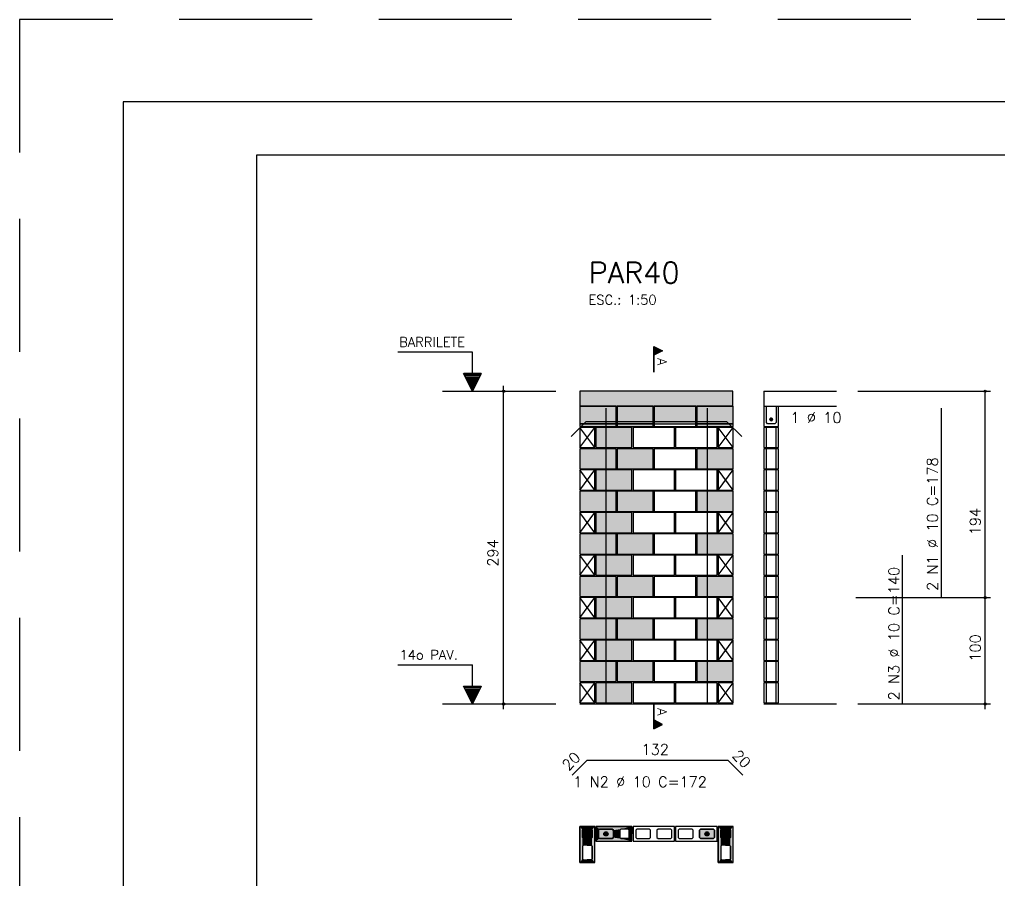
# Model space of a CAD drawing. Extents: x -1.9 to 86, y -1.6 to 60.9.
# Drawn here: x -1.95 to 16.45, y 44.78 to 60.95 of the extents above; entities that cross this region are included whole.
import ezdxf

# ---------------------------------------------------------------- set-up
doc = ezdxf.new("R2010")
doc.units = 0
doc.header["$MEASUREMENT"] = 0
doc.linetypes.add('HIDDEN', pattern=[0.375, 0.25, -0.125])
doc.layers.get('0').update_dxf_attribs({"linetype": 'CONTINUOUS'})
doc.layers.get('Defpoints').update_dxf_attribs({"linetype": 'CONTINUOUS'})
for name, color, linetype in [('ARQ_FOLHA', 7, 'CONTINUOUS'), ('PENA_01', 1, 'CONTINUOUS'), ('PENA_02', 2, 'CONTINUOUS'), ('PENA_03', 3, 'CONTINUOUS'), ('PENA_05', 5, 'CONTINUOUS'), ('PENA_06', 6, 'CONTINUOUS'), ('PENA_09', 254, 'CONTINUOUS'), ('PENA_11', 252, 'CONTINUOUS'), ('PENA_21', 100, 'CONTINUOUS')]:
    doc.layers.add(name, color=color, linetype=linetype)
doc.styles.get("Standard").update_dxf_attribs({"font": 'ROMANS.SHX'})

# ---------------------------------------------------------------- blocks, each defined once
blk = doc.blocks.new('FOLHA A1 - 841 X 594')
at = {"layer": 'ARQ_FOLHA', "color": 1}
for points in [[(-841, 0), (0, 0), (0, 594), (-841, 594)], [(-816, 10), (-10, 10), (-10, 584), (-816, 584)]]:
    blk.add_lwpolyline(points, close=True, dxfattribs=at)
at = {"layer": 'Defpoints', "color": 8, "linetype": 'HIDDEN', "ltscale": 100}
blk.add_lwpolyline([(-860.5, 609.5), (-860.5, -15.5), (19.5, -15.5), (19.5, 609.5)], close=True, dxfattribs=at)
blk = doc.blocks.new('*U24')
blk.add_blockref('FOLHA A1 - 841 X 594', (0, 0))

msp = doc.modelspace()

# ---------------------------------------------------------------- linework, layer by layer
at = {"layer": 'PENA_01', "linetype": 'Continuous'}
for p, q in [((6.001, 53.959), (8.132, 53.959)), ((8.58, 53.349), (9.26, 53.349)), ((9.28, 53.349), (9.96, 53.349)), ((9.98, 53.349), (10.76, 53.349)), ((10.78, 53.349), (11.46, 53.349)), ((6.001, 48.079), (8.132, 48.079))]:
    msp.add_line(p, q, dxfattribs=at)
for points in [[(8.63, 45.707), (8.63, 45.567), (8.65, 45.547), (8.79, 45.547), (8.81, 45.567), (8.81, 45.707), (8.79, 45.727), (8.65, 45.727), (8.63, 45.707)], [(9.19, 45.727), (8.95, 45.727), (8.93, 45.707), (8.93, 45.567), (8.95, 45.547), (9.19, 45.547), (9.21, 45.567), (9.21, 45.707), (9.19, 45.727)], [(9.49, 45.727), (9.35, 45.727), (9.33, 45.707), (9.33, 45.567), (9.35, 45.547), (9.49, 45.547), (9.51, 45.567), (9.51, 45.707), (9.49, 45.727)], [(9.91, 45.707), (9.89, 45.727), (9.65, 45.727), (9.63, 45.707), (9.63, 45.567), (9.65, 45.547), (9.89, 45.547), (9.91, 45.567), (9.91, 45.707)], [(10.31, 45.707), (10.29, 45.727), (10.05, 45.727), (10.03, 45.707), (10.03, 45.567), (10.05, 45.547), (10.29, 45.547), (10.31, 45.567), (10.31, 45.707)], [(10.71, 45.707), (10.69, 45.727), (10.45, 45.727), (10.43, 45.707), (10.43, 45.567), (10.45, 45.547), (10.69, 45.547), (10.71, 45.567), (10.71, 45.707)], [(11.11, 45.707), (11.09, 45.727), (10.85, 45.727), (10.83, 45.707), (10.83, 45.567), (10.85, 45.547), (11.09, 45.547), (11.11, 45.567), (11.11, 45.707)], [(11.23, 45.707), (11.23, 45.567), (11.25, 45.547), (11.39, 45.547), (11.41, 45.567), (11.41, 45.707), (11.39, 45.727), (11.25, 45.727), (11.23, 45.707)], [(8.63, 45.407), (8.63, 45.167), (8.65, 45.147), (8.79, 45.147), (8.81, 45.167), (8.81, 45.407), (8.79, 45.427), (8.65, 45.427), (8.63, 45.407)], [(11.23, 45.407), (11.23, 45.167), (11.25, 45.147), (11.39, 45.147), (11.41, 45.167), (11.41, 45.407), (11.39, 45.427), (11.25, 45.427), (11.23, 45.407)]]:
    msp.add_lwpolyline(points, dxfattribs=at)
at = {"layer": 'PENA_02', "linetype": 'Continuous'}
for p, q in [((8.86, 53.279), (8.58, 53.279)), ((8.58, 53.279), (8.58, 52.899)), ((8.86, 52.899), (8.86, 53.279)), ((11.46, 53.279), (11.18, 53.279)), ((11.18, 53.279), (11.18, 52.899)), ((11.46, 52.899), (11.46, 53.279)), ((8.58, 52.899), (8.86, 52.899)), ((11.18, 52.899), (11.46, 52.899)), ((8.86, 52.479), (8.58, 52.479)), ((8.58, 52.479), (8.58, 52.099)), ((8.86, 52.099), (8.86, 52.479)), ((11.46, 52.479), (11.18, 52.479)), ((11.18, 52.479), (11.18, 52.099)), ((11.46, 52.099), (11.46, 52.479)), ((8.58, 52.099), (8.86, 52.099)), ((11.18, 52.099), (11.46, 52.099)), ((8.86, 51.679), (8.58, 51.679)), ((8.58, 51.679), (8.58, 51.299)), ((8.86, 51.299), (8.86, 51.679)), ((11.46, 51.679), (11.18, 51.679)), ((11.18, 51.679), (11.18, 51.299)), ((11.46, 51.299), (11.46, 51.679)), ((8.58, 51.299), (8.86, 51.299)), ((11.18, 51.299), (11.46, 51.299)), ((8.86, 50.879), (8.58, 50.879)), ((8.58, 50.879), (8.58, 50.499)), ((8.86, 50.499), (8.86, 50.879)), ((11.46, 50.879), (11.18, 50.879)), ((11.18, 50.879), (11.18, 50.499)), ((11.46, 50.499), (11.46, 50.879)), ((8.58, 50.499), (8.86, 50.499)), ((11.18, 50.499), (11.46, 50.499)), ((8.86, 50.079), (8.58, 50.079)), ((8.58, 50.079), (8.58, 49.699)), ((8.86, 49.699), (8.86, 50.079)), ((11.46, 50.079), (11.18, 50.079)), ((11.18, 50.079), (11.18, 49.699)), ((11.46, 49.699), (11.46, 50.079)), ((8.58, 49.699), (8.86, 49.699)), ((11.18, 49.699), (11.46, 49.699)), ((8.86, 49.279), (8.58, 49.279)), ((8.58, 49.279), (8.58, 48.899)), ((8.86, 48.899), (8.86, 49.279)), ((11.46, 49.279), (11.18, 49.279)), ((11.18, 49.279), (11.18, 48.899)), ((11.46, 48.899), (11.46, 49.279)), ((8.58, 48.899), (8.86, 48.899)), ((11.18, 48.899), (11.46, 48.899)), ((8.86, 48.479), (8.58, 48.479)), ((8.58, 48.479), (8.58, 48.099)), ((8.86, 48.099), (8.86, 48.479)), ((11.46, 48.479), (11.18, 48.479)), ((11.18, 48.479), (11.18, 48.099)), ((11.46, 48.099), (11.46, 48.479)), ((8.58, 48.099), (8.86, 48.099)), ((8.58, 48.079), (11.46, 48.079)), ((11.18, 48.099), (11.46, 48.099))]:
    msp.add_line(p, q, dxfattribs=at)
for points in [[(8.58, 53.679), (11.457, 53.679), (11.457, 53.959), (8.58, 53.959), (8.58, 53.679)], [(8.58, 53.299), (9.26, 53.299), (9.26, 53.679), (8.58, 53.679), (8.58, 53.299)], [(9.28, 53.299), (9.96, 53.299), (9.96, 53.679), (9.28, 53.679), (9.28, 53.299)], [(9.98, 53.299), (10.76, 53.299), (10.76, 53.679), (9.98, 53.679), (9.98, 53.299)], [(10.78, 53.299), (11.46, 53.299), (11.46, 53.679), (10.78, 53.679), (10.78, 53.299)], [(8.88, 52.899), (9.56, 52.899), (9.56, 53.279), (8.88, 53.279), (8.88, 52.899)], [(9.58, 52.899), (10.36, 52.899), (10.36, 53.279), (9.58, 53.279), (9.58, 52.899)], [(10.38, 52.899), (11.16, 52.899), (11.16, 53.279), (10.38, 53.279), (10.38, 52.899)], [(8.58, 52.499), (9.26, 52.499), (9.26, 52.879), (8.58, 52.879), (8.58, 52.499)], [(9.28, 52.499), (9.96, 52.499), (9.96, 52.879), (9.28, 52.879), (9.28, 52.499)], [(9.98, 52.499), (10.76, 52.499), (10.76, 52.879), (9.98, 52.879), (9.98, 52.499)], [(10.78, 52.499), (11.46, 52.499), (11.46, 52.879), (10.78, 52.879), (10.78, 52.499)], [(8.88, 52.099), (9.56, 52.099), (9.56, 52.479), (8.88, 52.479), (8.88, 52.099)], [(9.58, 52.099), (10.36, 52.099), (10.36, 52.479), (9.58, 52.479), (9.58, 52.099)], [(10.38, 52.099), (11.16, 52.099), (11.16, 52.479), (10.38, 52.479), (10.38, 52.099)], [(8.58, 51.699), (9.26, 51.699), (9.26, 52.079), (8.58, 52.079), (8.58, 51.699)], [(9.28, 51.699), (9.96, 51.699), (9.96, 52.079), (9.28, 52.079), (9.28, 51.699)], [(9.98, 51.699), (10.76, 51.699), (10.76, 52.079), (9.98, 52.079), (9.98, 51.699)], [(10.78, 51.699), (11.46, 51.699), (11.46, 52.079), (10.78, 52.079), (10.78, 51.699)], [(8.88, 51.299), (9.56, 51.299), (9.56, 51.679), (8.88, 51.679), (8.88, 51.299)], [(9.58, 51.299), (10.36, 51.299), (10.36, 51.679), (9.58, 51.679), (9.58, 51.299)], [(10.38, 51.299), (11.16, 51.299), (11.16, 51.679), (10.38, 51.679), (10.38, 51.299)], [(8.58, 50.899), (9.26, 50.899), (9.26, 51.279), (8.58, 51.279), (8.58, 50.899)], [(9.28, 50.899), (9.96, 50.899), (9.96, 51.279), (9.28, 51.279), (9.28, 50.899)], [(9.98, 50.899), (10.76, 50.899), (10.76, 51.279), (9.98, 51.279), (9.98, 50.899)], [(10.78, 50.899), (11.46, 50.899), (11.46, 51.279), (10.78, 51.279), (10.78, 50.899)], [(8.88, 50.499), (9.56, 50.499), (9.56, 50.879), (8.88, 50.879), (8.88, 50.499)], [(9.58, 50.499), (10.36, 50.499), (10.36, 50.879), (9.58, 50.879), (9.58, 50.499)], [(10.38, 50.499), (11.16, 50.499), (11.16, 50.879), (10.38, 50.879), (10.38, 50.499)], [(8.58, 50.099), (9.26, 50.099), (9.26, 50.479), (8.58, 50.479), (8.58, 50.099)], [(9.28, 50.099), (9.96, 50.099), (9.96, 50.479), (9.28, 50.479), (9.28, 50.099)], [(9.98, 50.099), (10.76, 50.099), (10.76, 50.479), (9.98, 50.479), (9.98, 50.099)], [(10.78, 50.099), (11.46, 50.099), (11.46, 50.479), (10.78, 50.479), (10.78, 50.099)], [(8.88, 49.699), (9.56, 49.699), (9.56, 50.079), (8.88, 50.079), (8.88, 49.699)], [(9.58, 49.699), (10.36, 49.699), (10.36, 50.079), (9.58, 50.079), (9.58, 49.699)], [(10.38, 49.699), (11.16, 49.699), (11.16, 50.079), (10.38, 50.079), (10.38, 49.699)], [(8.58, 49.299), (9.26, 49.299), (9.26, 49.679), (8.58, 49.679), (8.58, 49.299)], [(9.28, 49.299), (9.96, 49.299), (9.96, 49.679), (9.28, 49.679), (9.28, 49.299)], [(9.98, 49.299), (10.76, 49.299), (10.76, 49.679), (9.98, 49.679), (9.98, 49.299)], [(10.78, 49.299), (11.46, 49.299), (11.46, 49.679), (10.78, 49.679), (10.78, 49.299)], [(8.88, 48.899), (9.56, 48.899), (9.56, 49.279), (8.88, 49.279), (8.88, 48.899)], [(9.58, 48.899), (10.36, 48.899), (10.36, 49.279), (9.58, 49.279), (9.58, 48.899)], [(10.38, 48.899), (11.16, 48.899), (11.16, 49.279), (10.38, 49.279), (10.38, 48.899)], [(8.58, 48.499), (9.26, 48.499), (9.26, 48.879), (8.58, 48.879), (8.58, 48.499)], [(9.28, 48.499), (9.96, 48.499), (9.96, 48.879), (9.28, 48.879), (9.28, 48.499)], [(9.98, 48.499), (10.76, 48.499), (10.76, 48.879), (9.98, 48.879), (9.98, 48.499)], [(10.78, 48.499), (11.46, 48.499), (11.46, 48.879), (10.78, 48.879), (10.78, 48.499)], [(8.88, 48.099), (9.56, 48.099), (9.56, 48.479), (8.88, 48.479), (8.88, 48.099)], [(9.58, 48.099), (10.36, 48.099), (10.36, 48.479), (9.58, 48.479), (9.58, 48.099)], [(10.38, 48.099), (11.16, 48.099), (11.16, 48.479), (10.38, 48.479), (10.38, 48.099)], [(8.58, 45.777), (8.58, 45.097), (8.86, 45.097), (8.86, 45.777), (8.58, 45.777)], [(9.56, 45.777), (8.88, 45.777), (8.88, 45.497), (9.56, 45.497), (9.56, 45.777)], [(10.36, 45.777), (9.58, 45.777), (9.58, 45.497), (10.36, 45.497), (10.36, 45.777)], [(11.16, 45.777), (10.38, 45.777), (10.38, 45.497), (11.16, 45.497), (11.16, 45.777)], [(11.18, 45.777), (11.18, 45.097), (11.46, 45.097), (11.46, 45.777), (11.18, 45.777)]]:
    msp.add_lwpolyline(points, dxfattribs=at)
for centre, radius in [((7.147, 53.959), 0.02), ((7.147, 53.959), 0.01), ((16.197, 53.959), 0.02), ((16.197, 53.959), 0.01), ((16.197, 50.079), 0.02), ((16.197, 50.079), 0.01), ((7.147, 48.079), 0.02), ((7.147, 48.079), 0.01), ((16.197, 48.079), 0.02), ((16.197, 48.079), 0.01)]:
    msp.add_circle(centre, radius, dxfattribs=at)
at = {"layer": 'PENA_03', "linetype": 'Continuous'}
for p, q in [((6.56, 54.691), (5.16, 54.691)), ((6.56, 54.291), (6.56, 54.691)), ((6.562, 54.291), (6.562, 54.692)), ((9.97, 54.316), (9.97, 54.802)), ((9.97, 54.802), (10.136, 54.719)), ((9.97, 54.801), (9.97, 54.637)), ((9.97, 54.801), (10.134, 54.719)), ((10.134, 54.719), (9.97, 54.637)), ((10.136, 54.719), (9.97, 54.636)), ((9.982, 54.796), (9.982, 54.642)), ((9.995, 54.789), (9.995, 54.649)), ((10.008, 54.783), (10.008, 54.655)), ((10.021, 54.776), (10.021, 54.662)), ((10.033, 54.77), (10.033, 54.668)), ((10.046, 54.764), (10.046, 54.674)), ((10.059, 54.757), (10.059, 54.681)), ((10.072, 54.751), (10.072, 54.687)), ((10.085, 54.745), (10.085, 54.693)), ((10.097, 54.738), (10.097, 54.7)), ((10.11, 54.732), (10.11, 54.706)), ((10.123, 54.725), (10.123, 54.713)), ((9.97, 54.636), (9.97, 54.316)), ((6.561, 53.959), (6.395, 54.291)), ((6.395, 54.291), (6.56, 54.291)), ((6.561, 53.962), (6.397, 54.29)), ((6.725, 54.29), (6.397, 54.29)), ((6.727, 54.291), (6.561, 53.959)), ((6.725, 54.29), (6.561, 53.962)), ((6.562, 54.291), (6.727, 54.291)), ((6.714, 54.266), (6.408, 54.266)), ((6.701, 54.24), (6.421, 54.24)), ((6.689, 54.214), (6.433, 54.214)), ((6.676, 54.189), (6.446, 54.189)), ((6.663, 54.163), (6.459, 54.163)), ((6.65, 54.138), (6.472, 54.138)), ((6.638, 54.112), (6.484, 54.112)), ((6.625, 54.087), (6.497, 54.087)), ((6.612, 54.061), (6.51, 54.061)), ((6.599, 54.036), (6.523, 54.036)), ((6.587, 54.01), (6.535, 54.01)), ((6.574, 53.985), (6.548, 53.985)), ((7.147, 47.979), (7.147, 54.059)), ((12.037, 53.959), (12.037, 53.299)), ((12.037, 53.959), (13.407, 53.959)), ((13.807, 53.959), (16.297, 53.959)), ((16.197, 47.979), (16.197, 53.959)), ((12.037, 53.679), (13.407, 53.679)), ((8.58, 52.899), (8.86, 53.279)), ((8.86, 52.899), (8.58, 53.279)), ((11.18, 52.899), (11.46, 53.279)), ((11.46, 52.899), (11.18, 53.279)), ((12.087, 52.899), (12.087, 53.279)), ((12.267, 52.899), (12.267, 53.279)), ((12.087, 52.499), (12.087, 52.879)), ((12.267, 52.499), (12.267, 52.879)), ((8.58, 52.099), (8.86, 52.479)), ((8.86, 52.099), (8.58, 52.479)), ((11.18, 52.099), (11.46, 52.479)), ((11.46, 52.099), (11.18, 52.479)), ((12.087, 52.099), (12.087, 52.479)), ((12.267, 52.099), (12.267, 52.479)), ((12.087, 51.699), (12.087, 52.079)), ((12.267, 51.699), (12.267, 52.079)), ((8.58, 51.299), (8.86, 51.679)), ((8.86, 51.299), (8.58, 51.679)), ((11.18, 51.299), (11.46, 51.679)), ((11.46, 51.299), (11.18, 51.679)), ((12.087, 51.299), (12.087, 51.679)), ((12.267, 51.299), (12.267, 51.679)), ((12.087, 50.899), (12.087, 51.279)), ((12.267, 50.899), (12.267, 51.279)), ((8.58, 50.499), (8.86, 50.879)), ((8.86, 50.499), (8.58, 50.879)), ((11.18, 50.499), (11.46, 50.879)), ((11.46, 50.499), (11.18, 50.879)), ((12.087, 50.499), (12.087, 50.879)), ((12.267, 50.499), (12.267, 50.879)), ((12.087, 50.099), (12.087, 50.479)), ((12.267, 50.099), (12.267, 50.479)), ((8.58, 49.699), (8.86, 50.079)), ((8.86, 49.699), (8.58, 50.079)), ((11.18, 49.699), (11.46, 50.079)), ((11.46, 49.699), (11.18, 50.079)), ((12.087, 49.699), (12.087, 50.079)), ((12.267, 49.699), (12.267, 50.079)), ((13.765, 50.079), (16.297, 50.079)), ((12.087, 49.299), (12.087, 49.679)), ((12.267, 49.299), (12.267, 49.679)), ((8.58, 48.899), (8.86, 49.279)), ((8.86, 48.899), (8.58, 49.279)), ((11.18, 48.899), (11.46, 49.279)), ((11.46, 48.899), (11.18, 49.279)), ((12.087, 48.899), (12.087, 49.279)), ((12.267, 48.899), (12.267, 49.279)), ((6.56, 48.811), (5.16, 48.811)), ((6.56, 48.411), (6.56, 48.811)), ((6.562, 48.411), (6.562, 48.812)), ((12.087, 48.499), (12.087, 48.879)), ((12.267, 48.499), (12.267, 48.879)), ((6.561, 48.079), (6.395, 48.411)), ((6.395, 48.411), (6.56, 48.411)), ((6.561, 48.082), (6.397, 48.41)), ((6.725, 48.41), (6.397, 48.41)), ((6.714, 48.386), (6.408, 48.386)), ((6.727, 48.411), (6.561, 48.079)), ((6.725, 48.41), (6.561, 48.082)), ((6.562, 48.411), (6.727, 48.411)), ((8.58, 48.099), (8.86, 48.479)), ((8.86, 48.099), (8.58, 48.479)), ((11.18, 48.099), (11.46, 48.479)), ((11.46, 48.099), (11.18, 48.479)), ((12.087, 48.099), (12.087, 48.479)), ((12.267, 48.099), (12.267, 48.479)), ((6.701, 48.36), (6.421, 48.36)), ((6.689, 48.334), (6.433, 48.334)), ((6.676, 48.309), (6.446, 48.309)), ((6.663, 48.283), (6.459, 48.283)), ((6.65, 48.258), (6.472, 48.258)), ((6.638, 48.232), (6.484, 48.232)), ((6.625, 48.207), (6.497, 48.207)), ((6.612, 48.181), (6.51, 48.181)), ((6.599, 48.156), (6.523, 48.156)), ((6.587, 48.13), (6.535, 48.13)), ((6.574, 48.105), (6.548, 48.105)), ((9.97, 48.099), (9.97, 47.613)), ((9.97, 47.778), (9.97, 48.099)), ((12.037, 48.079), (13.407, 48.079)), ((13.807, 48.079), (16.297, 48.079)), ((9.97, 47.614), (9.97, 47.778)), ((10.134, 47.696), (9.97, 47.778)), ((10.136, 47.696), (9.97, 47.778)), ((9.97, 47.613), (10.136, 47.696)), ((9.97, 47.614), (10.134, 47.696)), ((9.982, 47.619), (9.982, 47.772)), ((9.995, 47.626), (9.995, 47.766)), ((10.008, 47.632), (10.008, 47.76)), ((10.021, 47.638), (10.021, 47.753)), ((10.033, 47.645), (10.033, 47.747)), ((10.046, 47.651), (10.046, 47.74)), ((10.059, 47.657), (10.059, 47.734)), ((10.072, 47.664), (10.072, 47.728)), ((10.085, 47.67), (10.085, 47.721)), ((10.097, 47.677), (10.097, 47.715)), ((10.11, 47.683), (10.11, 47.709)), ((10.123, 47.689), (10.123, 47.702))]:
    msp.add_line(p, q, dxfattribs=at)
for points in [[(12.037, 53.299), (12.317, 53.299), (12.317, 53.679)], [(12.267, 53.679), (12.267, 53.369), (12.247, 53.349), (12.107, 53.349), (12.087, 53.369), (12.087, 53.679)], [(12.201, 53.43), (12.199, 53.44), (12.193, 53.449), (12.184, 53.454), (12.174, 53.455), (12.164, 53.452), (12.156, 53.445), (12.152, 53.435), (12.152, 53.425), (12.156, 53.416), (12.164, 53.409), (12.174, 53.405), (12.184, 53.406), (12.193, 53.412), (12.199, 53.42), (12.201, 53.43)], [(12.037, 52.899), (12.317, 52.899), (12.317, 53.279), (12.037, 53.279), (12.037, 52.899)], [(12.037, 52.499), (12.317, 52.499), (12.317, 52.879), (12.037, 52.879), (12.037, 52.499)], [(12.037, 52.099), (12.317, 52.099), (12.317, 52.479), (12.037, 52.479), (12.037, 52.099)], [(12.037, 51.699), (12.317, 51.699), (12.317, 52.079), (12.037, 52.079), (12.037, 51.699)], [(12.037, 51.299), (12.317, 51.299), (12.317, 51.679), (12.037, 51.679), (12.037, 51.299)], [(12.037, 50.899), (12.317, 50.899), (12.317, 51.279), (12.037, 51.279), (12.037, 50.899)], [(12.037, 50.499), (12.317, 50.499), (12.317, 50.879), (12.037, 50.879), (12.037, 50.499)], [(12.037, 50.099), (12.317, 50.099), (12.317, 50.479), (12.037, 50.479), (12.037, 50.099)], [(12.037, 49.699), (12.317, 49.699), (12.317, 50.079), (12.037, 50.079), (12.037, 49.699)], [(12.037, 49.299), (12.317, 49.299), (12.317, 49.679), (12.037, 49.679), (12.037, 49.299)], [(12.037, 48.899), (12.317, 48.899), (12.317, 49.279), (12.037, 49.279), (12.037, 48.899)], [(12.037, 48.499), (12.317, 48.499), (12.317, 48.879), (12.037, 48.879), (12.037, 48.499)], [(12.037, 48.099), (12.317, 48.099), (12.317, 48.479), (12.037, 48.479), (12.037, 48.099)], [(8.79, 45.727), (8.81, 45.707), (8.81, 45.567), (8.79, 45.547), (8.65, 45.547), (8.63, 45.567), (8.63, 45.707), (8.65, 45.727), (8.79, 45.727)], [(9.21, 45.567), (9.19, 45.547), (8.95, 45.547), (8.93, 45.567), (8.93, 45.707), (8.95, 45.727), (9.19, 45.727), (9.21, 45.707), (9.21, 45.567)], [(11.11, 45.567), (11.09, 45.547), (10.85, 45.547), (10.83, 45.567), (10.83, 45.707), (10.85, 45.727), (11.09, 45.727), (11.11, 45.707), (11.11, 45.567)], [(11.39, 45.727), (11.41, 45.707), (11.41, 45.567), (11.39, 45.547), (11.25, 45.547), (11.23, 45.567), (11.23, 45.707), (11.25, 45.727), (11.39, 45.727)]]:
    msp.add_lwpolyline(points, dxfattribs=at)
for centre, radius in [((12.176, 53.43), 0.025), ((8.72, 45.637), 0.04), ((9.07, 45.637), 0.04), ((10.97, 45.637), 0.04), ((11.32, 45.637), 0.04)]:
    msp.add_circle(centre, radius, dxfattribs=at)
for points in [[(12.201, 53.43), (12.156, 53.445), (12.152, 53.435)], [(12.201, 53.43), (12.152, 53.435), (12.152, 53.425)], [(12.201, 53.43), (12.152, 53.425), (12.156, 53.416)], [(12.201, 53.43), (12.164, 53.452), (12.153, 53.439)], [(12.201, 53.43), (12.153, 53.439), (12.153, 53.422)], [(12.201, 53.43), (12.153, 53.422), (12.164, 53.409)], [(12.201, 53.43), (12.164, 53.452), (12.156, 53.445)], [(12.201, 53.43), (12.156, 53.416), (12.164, 53.409)], [(12.201, 53.43), (12.181, 53.455), (12.164, 53.452)], [(12.201, 53.43), (12.174, 53.455), (12.164, 53.452)], [(12.201, 53.43), (12.164, 53.409), (12.181, 53.406)], [(12.201, 53.43), (12.164, 53.409), (12.174, 53.405)], [(12.201, 53.43), (12.184, 53.454), (12.174, 53.455)], [(12.201, 53.43), (12.174, 53.405), (12.184, 53.406)], [(12.201, 53.43), (12.195, 53.446), (12.181, 53.455)], [(12.201, 53.43), (12.181, 53.406), (12.195, 53.414)], [(12.201, 53.43), (12.193, 53.449), (12.184, 53.454)], [(12.201, 53.43), (12.184, 53.406), (12.193, 53.412)], [(12.201, 53.43), (12.199, 53.44), (12.193, 53.449)], [(12.201, 53.43), (12.193, 53.412), (12.199, 53.42)], [(12.201, 53.43), (12.195, 53.414), (12.201, 53.43)], [(12.201, 53.43), (12.199, 53.42), (12.201, 53.43)], [(8.76, 45.637), (8.7, 45.672), (8.682, 45.651)], [(8.76, 45.637), (8.682, 45.651), (8.682, 45.624)], [(8.76, 45.637), (8.682, 45.624), (8.7, 45.603)], [(8.76, 45.637), (8.727, 45.677), (8.7, 45.672)], [(8.76, 45.637), (8.7, 45.603), (8.727, 45.598)], [(8.76, 45.637), (8.75, 45.663), (8.727, 45.677)], [(8.76, 45.637), (8.727, 45.598), (8.75, 45.612)], [(8.76, 45.637), (8.75, 45.612), (8.76, 45.637)], [(9.11, 45.637), (9.05, 45.672), (9.032, 45.651)], [(9.11, 45.637), (9.032, 45.651), (9.032, 45.624)], [(9.11, 45.637), (9.032, 45.624), (9.05, 45.603)], [(9.11, 45.637), (9.077, 45.677), (9.05, 45.672)], [(9.11, 45.637), (9.05, 45.603), (9.077, 45.598)], [(9.11, 45.637), (9.1, 45.663), (9.077, 45.677)], [(9.11, 45.637), (9.077, 45.598), (9.1, 45.612)], [(9.11, 45.637), (9.1, 45.612), (9.11, 45.637)], [(11.01, 45.637), (10.95, 45.672), (10.932, 45.651)], [(11.01, 45.637), (10.932, 45.651), (10.932, 45.624)], [(11.01, 45.637), (10.932, 45.624), (10.95, 45.603)], [(11.01, 45.637), (10.977, 45.677), (10.95, 45.672)], [(11.01, 45.637), (10.95, 45.603), (10.977, 45.598)], [(11.01, 45.637), (11, 45.663), (10.977, 45.677)], [(11.01, 45.637), (10.977, 45.598), (11, 45.612)], [(11.01, 45.637), (11, 45.612), (11.01, 45.637)], [(11.36, 45.637), (11.3, 45.672), (11.282, 45.651)], [(11.36, 45.637), (11.282, 45.651), (11.282, 45.624)], [(11.36, 45.637), (11.282, 45.624), (11.3, 45.603)], [(11.36, 45.637), (11.327, 45.677), (11.3, 45.672)], [(11.36, 45.637), (11.3, 45.603), (11.327, 45.598)], [(11.36, 45.637), (11.35, 45.663), (11.327, 45.677)], [(11.36, 45.637), (11.327, 45.598), (11.35, 45.612)], [(11.36, 45.637), (11.35, 45.612), (11.36, 45.637)]]:
    msp.add_solid(points, dxfattribs=at)
at = {"layer": 'PENA_05', "linetype": 'Continuous'}
for p, q in [((15.376, 50.076), (15.376, 53.639)), ((8.417, 53.106), (8.7, 53.389)), ((8.7, 53.389), (11.339, 53.389)), ((11.339, 53.389), (11.622, 53.106)), ((14.647, 48.079), (14.647, 50.879)), ((8.437, 46.742), (8.72, 47.025)), ((8.72, 47.025), (11.359, 47.025)), ((11.359, 47.025), (11.642, 46.742))]:
    msp.add_line(p, q, dxfattribs=at)
for points in [[(9.071, 53.639), (9.071, 48.079)], [(10.971, 53.639), (10.971, 48.079)]]:
    msp.add_lwpolyline(points, dxfattribs=at)
at = {"layer": 'PENA_09', "linetype": 'Continuous'}
for points in [[(8.58, 53.349), (9.26, 53.349), (9.26, 53.679), (8.58, 53.679), (8.58, 53.349)], [(9.28, 53.349), (9.96, 53.349), (9.96, 53.679), (9.28, 53.679), (9.28, 53.349)], [(9.98, 53.349), (10.76, 53.349), (10.76, 53.679), (9.98, 53.679), (9.98, 53.349)], [(10.78, 53.349), (11.46, 53.349), (11.46, 53.679), (10.78, 53.679), (10.78, 53.349)]]:
    msp.add_lwpolyline(points, dxfattribs=at)
for points in [[(8.58, 53.349), (9.26, 53.349), (9.26, 53.679)], [(8.58, 53.349), (9.26, 53.679), (8.58, 53.679)], [(8.58, 53.349), (8.58, 53.679), (8.58, 53.349)], [(9.28, 53.349), (9.96, 53.349), (9.96, 53.679)], [(9.28, 53.349), (9.96, 53.679), (9.28, 53.679)], [(9.28, 53.349), (9.28, 53.679), (9.28, 53.349)], [(9.98, 53.349), (10.76, 53.349), (10.76, 53.679)], [(9.98, 53.349), (10.76, 53.679), (9.98, 53.679)], [(9.98, 53.349), (9.98, 53.679), (9.98, 53.349)], [(10.78, 53.349), (11.46, 53.349), (11.46, 53.679)], [(10.78, 53.349), (11.46, 53.679), (10.78, 53.679)], [(10.78, 53.349), (10.78, 53.679), (10.78, 53.349)]]:
    msp.add_solid(points, dxfattribs=at)
at = {"layer": 'PENA_11', "linetype": 'Continuous'}
for points in [[(8.58, 53.679), (11.457, 53.679), (11.457, 53.959)], [(8.58, 53.679), (11.457, 53.959), (8.58, 53.959)], [(8.58, 53.679), (8.58, 53.959), (8.58, 53.679)], [(8.79, 45.727), (8.65, 45.547), (8.63, 45.567)], [(8.79, 45.727), (8.63, 45.567), (8.63, 45.707)], [(8.79, 45.727), (8.63, 45.707), (8.65, 45.727)], [(8.79, 45.727), (8.79, 45.547), (8.65, 45.547)], [(8.79, 45.727), (8.65, 45.727), (8.79, 45.727)], [(8.79, 45.727), (8.81, 45.707), (8.81, 45.567)], [(8.79, 45.727), (8.81, 45.567), (8.79, 45.547)], [(9.21, 45.567), (8.93, 45.707), (8.95, 45.727)], [(9.21, 45.567), (8.93, 45.567), (8.93, 45.707)], [(9.21, 45.567), (8.95, 45.727), (9.19, 45.727)], [(9.21, 45.567), (9.19, 45.727), (9.21, 45.707)], [(9.21, 45.567), (9.21, 45.707), (9.21, 45.567)], [(11.11, 45.567), (10.83, 45.707), (10.85, 45.727)], [(11.11, 45.567), (10.83, 45.567), (10.83, 45.707)], [(11.11, 45.567), (10.85, 45.727), (11.09, 45.727)], [(11.11, 45.567), (11.09, 45.727), (11.11, 45.707)], [(11.11, 45.567), (11.11, 45.707), (11.11, 45.567)], [(11.39, 45.727), (11.25, 45.547), (11.23, 45.567)], [(11.39, 45.727), (11.23, 45.567), (11.23, 45.707)], [(11.39, 45.727), (11.23, 45.707), (11.25, 45.727)], [(11.39, 45.727), (11.39, 45.547), (11.25, 45.547)], [(11.39, 45.727), (11.25, 45.727), (11.39, 45.727)], [(11.39, 45.727), (11.41, 45.707), (11.41, 45.567)], [(11.39, 45.727), (11.41, 45.567), (11.39, 45.547)], [(9.21, 45.567), (8.95, 45.547), (8.93, 45.567)], [(9.21, 45.567), (9.19, 45.547), (8.95, 45.547)], [(11.11, 45.567), (10.85, 45.547), (10.83, 45.567)], [(11.11, 45.567), (11.09, 45.547), (10.85, 45.547)]]:
    msp.add_solid(points, dxfattribs=at)
at = {"layer": 'PENA_21', "linetype": 'Continuous'}
for points in [[(8.58, 53.299), (9.26, 53.299), (9.26, 53.349), (8.58, 53.349), (8.58, 53.299)], [(8.88, 52.899), (9.56, 52.899), (9.56, 53.279), (8.88, 53.279), (8.88, 52.899)], [(9.28, 53.299), (9.96, 53.299), (9.96, 53.349), (9.28, 53.349), (9.28, 53.299)], [(10.78, 53.299), (11.46, 53.299), (11.46, 53.349), (10.78, 53.349), (10.78, 53.299)], [(8.58, 52.499), (9.26, 52.499), (9.26, 52.879), (8.58, 52.879), (8.58, 52.499)], [(9.28, 52.499), (9.96, 52.499), (9.96, 52.879), (9.28, 52.879), (9.28, 52.499)], [(10.78, 52.499), (11.46, 52.499), (11.46, 52.879), (10.78, 52.879), (10.78, 52.499)], [(8.88, 52.099), (9.56, 52.099), (9.56, 52.479), (8.88, 52.479), (8.88, 52.099)], [(8.58, 51.699), (9.26, 51.699), (9.26, 52.079), (8.58, 52.079), (8.58, 51.699)], [(9.28, 51.699), (9.96, 51.699), (9.96, 52.079), (9.28, 52.079), (9.28, 51.699)], [(10.78, 51.699), (11.46, 51.699), (11.46, 52.079), (10.78, 52.079), (10.78, 51.699)], [(8.88, 51.299), (9.56, 51.299), (9.56, 51.679), (8.88, 51.679), (8.88, 51.299)], [(8.58, 50.899), (9.26, 50.899), (9.26, 51.279), (8.58, 51.279), (8.58, 50.899)], [(9.28, 50.899), (9.96, 50.899), (9.96, 51.279), (9.28, 51.279), (9.28, 50.899)], [(10.78, 50.899), (11.46, 50.899), (11.46, 51.279), (10.78, 51.279), (10.78, 50.899)], [(8.88, 50.499), (9.56, 50.499), (9.56, 50.879), (8.88, 50.879), (8.88, 50.499)], [(8.58, 50.099), (9.26, 50.099), (9.26, 50.479), (8.58, 50.479), (8.58, 50.099)], [(9.28, 50.099), (9.96, 50.099), (9.96, 50.479), (9.28, 50.479), (9.28, 50.099)], [(10.78, 50.099), (11.46, 50.099), (11.46, 50.479), (10.78, 50.479), (10.78, 50.099)], [(8.88, 49.699), (9.56, 49.699), (9.56, 50.079), (8.88, 50.079), (8.88, 49.699)], [(8.58, 49.299), (9.26, 49.299), (9.26, 49.679), (8.58, 49.679), (8.58, 49.299)], [(9.28, 49.299), (9.96, 49.299), (9.96, 49.679), (9.28, 49.679), (9.28, 49.299)], [(10.78, 49.299), (11.46, 49.299), (11.46, 49.679), (10.78, 49.679), (10.78, 49.299)], [(8.88, 48.899), (9.56, 48.899), (9.56, 49.279), (8.88, 49.279), (8.88, 48.899)], [(8.58, 48.499), (9.26, 48.499), (9.26, 48.879), (8.58, 48.879), (8.58, 48.499)], [(9.28, 48.499), (9.96, 48.499), (9.96, 48.879), (9.28, 48.879), (9.28, 48.499)], [(10.78, 48.499), (11.46, 48.499), (11.46, 48.879), (10.78, 48.879), (10.78, 48.499)], [(8.88, 48.099), (9.56, 48.099), (9.56, 48.479), (8.88, 48.479), (8.88, 48.099)], [(8.72, 45.777), (8.72, 45.727), (8.65, 45.727), (8.63, 45.707), (8.63, 45.567), (8.65, 45.547), (8.72, 45.547), (8.72, 45.427), (8.65, 45.427), (8.63, 45.407), (8.63, 45.167), (8.65, 45.147), (8.72, 45.147), (8.72, 45.097), (8.58, 45.097), (8.58, 45.777), (8.72, 45.777)], [(8.72, 45.777), (8.72, 45.727), (8.79, 45.727), (8.81, 45.707), (8.81, 45.567), (8.79, 45.547), (8.72, 45.547), (8.72, 45.427), (8.79, 45.427), (8.81, 45.407), (8.81, 45.167), (8.79, 45.147), (8.72, 45.147), (8.72, 45.097), (8.86, 45.097), (8.86, 45.777), (8.72, 45.777)], [(9.56, 45.637), (9.51, 45.637), (9.51, 45.707), (9.49, 45.727), (9.35, 45.727), (9.33, 45.707), (9.33, 45.637), (9.21, 45.637), (9.21, 45.707), (9.19, 45.727), (8.95, 45.727), (8.93, 45.707), (8.93, 45.637), (8.88, 45.637), (8.88, 45.777), (9.56, 45.777), (9.56, 45.637)], [(9.56, 45.637), (9.51, 45.637), (9.51, 45.567), (9.49, 45.547), (9.35, 45.547), (9.33, 45.567), (9.33, 45.637), (9.21, 45.637), (9.21, 45.567), (9.19, 45.547), (8.95, 45.547), (8.93, 45.567), (8.93, 45.637), (8.88, 45.637), (8.88, 45.497), (9.56, 45.497), (9.56, 45.637)], [(11.32, 45.777), (11.32, 45.727), (11.25, 45.727), (11.23, 45.707), (11.23, 45.567), (11.25, 45.547), (11.32, 45.547), (11.32, 45.427), (11.25, 45.427), (11.23, 45.407), (11.23, 45.167), (11.25, 45.147), (11.32, 45.147), (11.32, 45.097), (11.18, 45.097), (11.18, 45.777), (11.32, 45.777)], [(11.32, 45.777), (11.32, 45.727), (11.39, 45.727), (11.41, 45.707), (11.41, 45.567), (11.39, 45.547), (11.32, 45.547), (11.32, 45.427), (11.39, 45.427), (11.41, 45.407), (11.41, 45.167), (11.39, 45.147), (11.32, 45.147), (11.32, 45.097), (11.46, 45.097), (11.46, 45.777), (11.32, 45.777)]]:
    msp.add_lwpolyline(points, dxfattribs=at)
for points in [[(8.58, 53.299), (9.26, 53.299), (9.26, 53.349)], [(8.58, 53.299), (9.26, 53.349), (8.58, 53.349)], [(8.58, 53.299), (8.58, 53.349), (8.58, 53.299)], [(8.88, 52.899), (9.56, 52.899), (9.56, 53.279)], [(8.88, 52.899), (9.56, 53.279), (8.88, 53.279)], [(8.88, 52.899), (8.88, 53.279), (8.88, 52.899)], [(9.28, 53.299), (9.96, 53.299), (9.96, 53.349)], [(9.28, 53.299), (9.96, 53.349), (9.28, 53.349)], [(9.28, 53.299), (9.28, 53.349), (9.28, 53.299)], [(10.78, 53.299), (11.46, 53.299), (11.46, 53.349)], [(10.78, 53.299), (11.46, 53.349), (10.78, 53.349)], [(10.78, 53.299), (10.78, 53.349), (10.78, 53.299)], [(8.58, 52.499), (9.26, 52.499), (9.26, 52.879)], [(8.58, 52.499), (9.26, 52.879), (8.58, 52.879)], [(8.58, 52.499), (8.58, 52.879), (8.58, 52.499)], [(9.28, 52.499), (9.96, 52.499), (9.96, 52.879)], [(9.28, 52.499), (9.96, 52.879), (9.28, 52.879)], [(9.28, 52.499), (9.28, 52.879), (9.28, 52.499)], [(10.78, 52.499), (11.46, 52.499), (11.46, 52.879)], [(10.78, 52.499), (11.46, 52.879), (10.78, 52.879)], [(10.78, 52.499), (10.78, 52.879), (10.78, 52.499)], [(8.88, 52.099), (9.56, 52.099), (9.56, 52.479)], [(8.88, 52.099), (9.56, 52.479), (8.88, 52.479)], [(8.88, 52.099), (8.88, 52.479), (8.88, 52.099)], [(8.58, 51.699), (9.26, 51.699), (9.26, 52.079)], [(8.58, 51.699), (9.26, 52.079), (8.58, 52.079)], [(8.58, 51.699), (8.58, 52.079), (8.58, 51.699)], [(9.28, 51.699), (9.96, 51.699), (9.96, 52.079)], [(9.28, 51.699), (9.96, 52.079), (9.28, 52.079)], [(9.28, 51.699), (9.28, 52.079), (9.28, 51.699)], [(10.78, 51.699), (11.46, 51.699), (11.46, 52.079)], [(10.78, 51.699), (11.46, 52.079), (10.78, 52.079)], [(10.78, 51.699), (10.78, 52.079), (10.78, 51.699)], [(8.88, 51.299), (9.56, 51.299), (9.56, 51.679)], [(8.88, 51.299), (9.56, 51.679), (8.88, 51.679)], [(8.88, 51.299), (8.88, 51.679), (8.88, 51.299)], [(8.58, 50.899), (9.26, 50.899), (9.26, 51.279)], [(8.58, 50.899), (9.26, 51.279), (8.58, 51.279)], [(8.58, 50.899), (8.58, 51.279), (8.58, 50.899)], [(9.28, 50.899), (9.96, 50.899), (9.96, 51.279)], [(9.28, 50.899), (9.96, 51.279), (9.28, 51.279)], [(9.28, 50.899), (9.28, 51.279), (9.28, 50.899)], [(10.78, 50.899), (11.46, 50.899), (11.46, 51.279)], [(10.78, 50.899), (11.46, 51.279), (10.78, 51.279)], [(10.78, 50.899), (10.78, 51.279), (10.78, 50.899)], [(8.88, 50.499), (9.56, 50.499), (9.56, 50.879)], [(8.88, 50.499), (9.56, 50.879), (8.88, 50.879)], [(8.88, 50.499), (8.88, 50.879), (8.88, 50.499)], [(8.58, 50.099), (9.26, 50.099), (9.26, 50.479)], [(8.58, 50.099), (9.26, 50.479), (8.58, 50.479)], [(8.58, 50.099), (8.58, 50.479), (8.58, 50.099)], [(9.28, 50.099), (9.96, 50.099), (9.96, 50.479)], [(9.28, 50.099), (9.96, 50.479), (9.28, 50.479)], [(9.28, 50.099), (9.28, 50.479), (9.28, 50.099)], [(10.78, 50.099), (11.46, 50.099), (11.46, 50.479)], [(10.78, 50.099), (11.46, 50.479), (10.78, 50.479)], [(10.78, 50.099), (10.78, 50.479), (10.78, 50.099)], [(8.88, 49.699), (9.56, 49.699), (9.56, 50.079)], [(8.88, 49.699), (9.56, 50.079), (8.88, 50.079)], [(8.88, 49.699), (8.88, 50.079), (8.88, 49.699)], [(8.58, 49.299), (9.26, 49.299), (9.26, 49.679)], [(8.58, 49.299), (9.26, 49.679), (8.58, 49.679)], [(8.58, 49.299), (8.58, 49.679), (8.58, 49.299)], [(9.28, 49.299), (9.96, 49.299), (9.96, 49.679)], [(9.28, 49.299), (9.96, 49.679), (9.28, 49.679)], [(9.28, 49.299), (9.28, 49.679), (9.28, 49.299)], [(10.78, 49.299), (11.46, 49.299), (11.46, 49.679)], [(10.78, 49.299), (11.46, 49.679), (10.78, 49.679)], [(10.78, 49.299), (10.78, 49.679), (10.78, 49.299)], [(8.88, 48.899), (9.56, 48.899), (9.56, 49.279)], [(8.88, 48.899), (9.56, 49.279), (8.88, 49.279)], [(8.88, 48.899), (8.88, 49.279), (8.88, 48.899)], [(8.58, 48.499), (9.26, 48.499), (9.26, 48.879)], [(8.58, 48.499), (9.26, 48.879), (8.58, 48.879)], [(8.58, 48.499), (8.58, 48.879), (8.58, 48.499)], [(9.28, 48.499), (9.96, 48.499), (9.96, 48.879)], [(9.28, 48.499), (9.96, 48.879), (9.28, 48.879)], [(9.28, 48.499), (9.28, 48.879), (9.28, 48.499)], [(10.78, 48.499), (11.46, 48.499), (11.46, 48.879)], [(10.78, 48.499), (11.46, 48.879), (10.78, 48.879)], [(10.78, 48.499), (10.78, 48.879), (10.78, 48.499)], [(8.88, 48.099), (9.56, 48.099), (9.56, 48.479)], [(8.88, 48.099), (9.56, 48.479), (8.88, 48.479)], [(8.88, 48.099), (8.88, 48.479), (8.88, 48.099)], [(8.65, 45.727), (8.63, 45.707), (8.58, 45.777)], [(8.65, 45.727), (8.58, 45.777), (8.72, 45.777)], [(8.58, 45.777), (8.63, 45.707), (8.58, 45.097)], [(8.58, 45.097), (8.63, 45.707), (8.63, 45.167)], [(8.63, 45.167), (8.63, 45.707), (8.63, 45.567)], [(8.65, 45.727), (8.72, 45.777), (8.72, 45.727)], [(8.86, 45.777), (8.72, 45.777), (8.79, 45.727)], [(8.79, 45.727), (8.72, 45.777), (8.72, 45.727)], [(8.81, 45.707), (8.86, 45.777), (8.79, 45.727)], [(8.86, 45.097), (8.86, 45.777), (8.81, 45.707)], [(8.81, 45.567), (8.86, 45.097), (8.81, 45.707)], [(9.56, 45.777), (8.95, 45.727), (8.88, 45.777)], [(8.95, 45.727), (8.93, 45.707), (8.88, 45.777)], [(8.88, 45.777), (8.93, 45.707), (8.88, 45.637)], [(8.93, 45.707), (8.93, 45.637), (8.88, 45.637)], [(8.88, 45.497), (8.93, 45.567), (8.88, 45.637)], [(8.93, 45.567), (8.93, 45.637), (8.88, 45.637)], [(9.19, 45.727), (8.95, 45.727), (9.56, 45.777)], [(9.21, 45.707), (9.19, 45.727), (9.56, 45.777)], [(9.56, 45.777), (9.35, 45.727), (9.21, 45.707)], [(9.21, 45.637), (9.21, 45.707), (9.35, 45.727)], [(9.21, 45.637), (9.35, 45.727), (9.33, 45.707)], [(9.21, 45.637), (9.33, 45.707), (9.33, 45.637)], [(9.21, 45.637), (9.21, 45.567), (9.35, 45.547)], [(9.21, 45.637), (9.35, 45.547), (9.33, 45.567)], [(9.21, 45.637), (9.33, 45.567), (9.33, 45.637)], [(9.56, 45.777), (9.49, 45.727), (9.35, 45.727)], [(9.56, 45.777), (9.51, 45.707), (9.49, 45.727)], [(9.56, 45.777), (9.56, 45.637), (9.51, 45.637)], [(9.56, 45.777), (9.51, 45.637), (9.51, 45.707)], [(9.56, 45.497), (9.56, 45.637), (9.51, 45.637)], [(9.56, 45.497), (9.51, 45.637), (9.51, 45.567)], [(11.25, 45.727), (11.23, 45.707), (11.18, 45.777)], [(11.25, 45.727), (11.18, 45.777), (11.32, 45.777)], [(11.18, 45.777), (11.23, 45.707), (11.18, 45.097)], [(11.18, 45.097), (11.23, 45.707), (11.23, 45.167)], [(11.23, 45.167), (11.23, 45.707), (11.23, 45.567)], [(11.25, 45.727), (11.32, 45.777), (11.32, 45.727)], [(11.46, 45.777), (11.32, 45.777), (11.39, 45.727)], [(11.39, 45.727), (11.32, 45.777), (11.32, 45.727)], [(11.41, 45.707), (11.46, 45.777), (11.39, 45.727)], [(11.46, 45.097), (11.46, 45.777), (11.41, 45.707)], [(11.41, 45.567), (11.46, 45.097), (11.41, 45.707)], [(8.63, 45.167), (8.63, 45.407), (8.63, 45.567)], [(8.65, 45.547), (8.63, 45.407), (8.63, 45.567)], [(8.65, 45.547), (8.65, 45.427), (8.63, 45.407)], [(8.72, 45.547), (8.65, 45.427), (8.65, 45.547)], [(8.72, 45.547), (8.72, 45.427), (8.65, 45.427)], [(8.72, 45.547), (8.79, 45.427), (8.79, 45.547)], [(8.72, 45.547), (8.72, 45.427), (8.79, 45.427)], [(8.79, 45.547), (8.81, 45.407), (8.81, 45.567)], [(8.79, 45.427), (8.81, 45.407), (8.79, 45.547)], [(8.81, 45.407), (8.86, 45.097), (8.81, 45.567)], [(8.95, 45.547), (8.93, 45.567), (8.88, 45.497)], [(9.56, 45.497), (8.95, 45.547), (8.88, 45.497)], [(9.19, 45.547), (8.95, 45.547), (9.56, 45.497)], [(9.21, 45.567), (9.19, 45.547), (9.56, 45.497)], [(9.56, 45.497), (9.35, 45.547), (9.21, 45.567)], [(9.56, 45.497), (9.49, 45.547), (9.35, 45.547)], [(9.56, 45.497), (9.51, 45.567), (9.49, 45.547)], [(11.23, 45.167), (11.23, 45.407), (11.23, 45.567)], [(11.25, 45.547), (11.23, 45.407), (11.23, 45.567)], [(11.25, 45.547), (11.25, 45.427), (11.23, 45.407)], [(11.32, 45.547), (11.25, 45.427), (11.25, 45.547)], [(11.32, 45.547), (11.32, 45.427), (11.25, 45.427)], [(11.32, 45.547), (11.39, 45.427), (11.39, 45.547)], [(11.32, 45.547), (11.32, 45.427), (11.39, 45.427)], [(11.39, 45.547), (11.41, 45.407), (11.41, 45.567)], [(11.39, 45.427), (11.41, 45.407), (11.39, 45.547)], [(11.41, 45.407), (11.46, 45.097), (11.41, 45.567)], [(8.81, 45.407), (8.81, 45.167), (8.86, 45.097)], [(11.41, 45.407), (11.41, 45.167), (11.46, 45.097)], [(8.65, 45.147), (8.58, 45.097), (8.63, 45.167)], [(8.72, 45.097), (8.58, 45.097), (8.65, 45.147)], [(8.72, 45.147), (8.72, 45.097), (8.65, 45.147)], [(8.79, 45.147), (8.72, 45.147), (8.86, 45.097)], [(8.72, 45.147), (8.72, 45.097), (8.86, 45.097)], [(8.81, 45.167), (8.79, 45.147), (8.86, 45.097)], [(11.25, 45.147), (11.18, 45.097), (11.23, 45.167)], [(11.32, 45.097), (11.18, 45.097), (11.25, 45.147)], [(11.32, 45.147), (11.32, 45.097), (11.25, 45.147)], [(11.39, 45.147), (11.32, 45.147), (11.46, 45.097)], [(11.32, 45.147), (11.32, 45.097), (11.46, 45.097)], [(11.41, 45.167), (11.39, 45.147), (11.46, 45.097)]]:
    msp.add_solid(points, dxfattribs=at)

# ---------------------------------------------------------------- block references
at = {"xscale": 0.09999999999999938, "yscale": 0.09999999999999938, "zscale": 0.09999999999999938}
msp.add_blockref('*U24', (84.1, -0.002), dxfattribs=at)

# ---------------------------------------------------------------- texts
at = {"layer": 'PENA_03', "linetype": 'Continuous'}
for s, height, p in [('ESC.: 1:50', 0.18, (8.743, 55.589)), ('BARRILETE', 0.18, (5.186, 54.793)), ('1 %%c 10', 0.2, (12.538, 53.363)), ('14o PAV.', 0.18, (5.191, 48.913)), ('1 N2 %%c 10 C=172', 0.2, (8.456, 46.515))]:
    msp.add_text(s, height=height, dxfattribs=at).set_placement(p)
for s, height, rotation, p in [('A', 0.18, 270, (10.037, 54.584)), ('2 N1 %%c 10 C=178', 0.2, 90, (15.306, 50.205)), ('194', 0.2, 90, (16.111, 51.251)), ('294', 0.2, 90, (7.045, 50.661)), ('2 N3 %%c 10 C=140', 0.2, 90, (14.584, 48.146)), ('100', 0.2, 90, (16.113, 48.875)), ('A', 0.18, 270, (10.037, 48.003)), ('132', 0.2, 0.0025, (9.74, 47.125)), ('20', 0.2, 45, (8.366, 46.813)), ('20', 0.2, 315, (11.43, 47.096))]:
    msp.add_text(s, height=height, rotation=rotation, dxfattribs=at).set_placement(p)
at = {"layer": 'PENA_06', "linetype": 'Continuous'}
msp.add_text('PAR40', height=0.4, dxfattribs=at).set_placement((8.743, 55.989))

doc.saveas('drawing.dxf')
